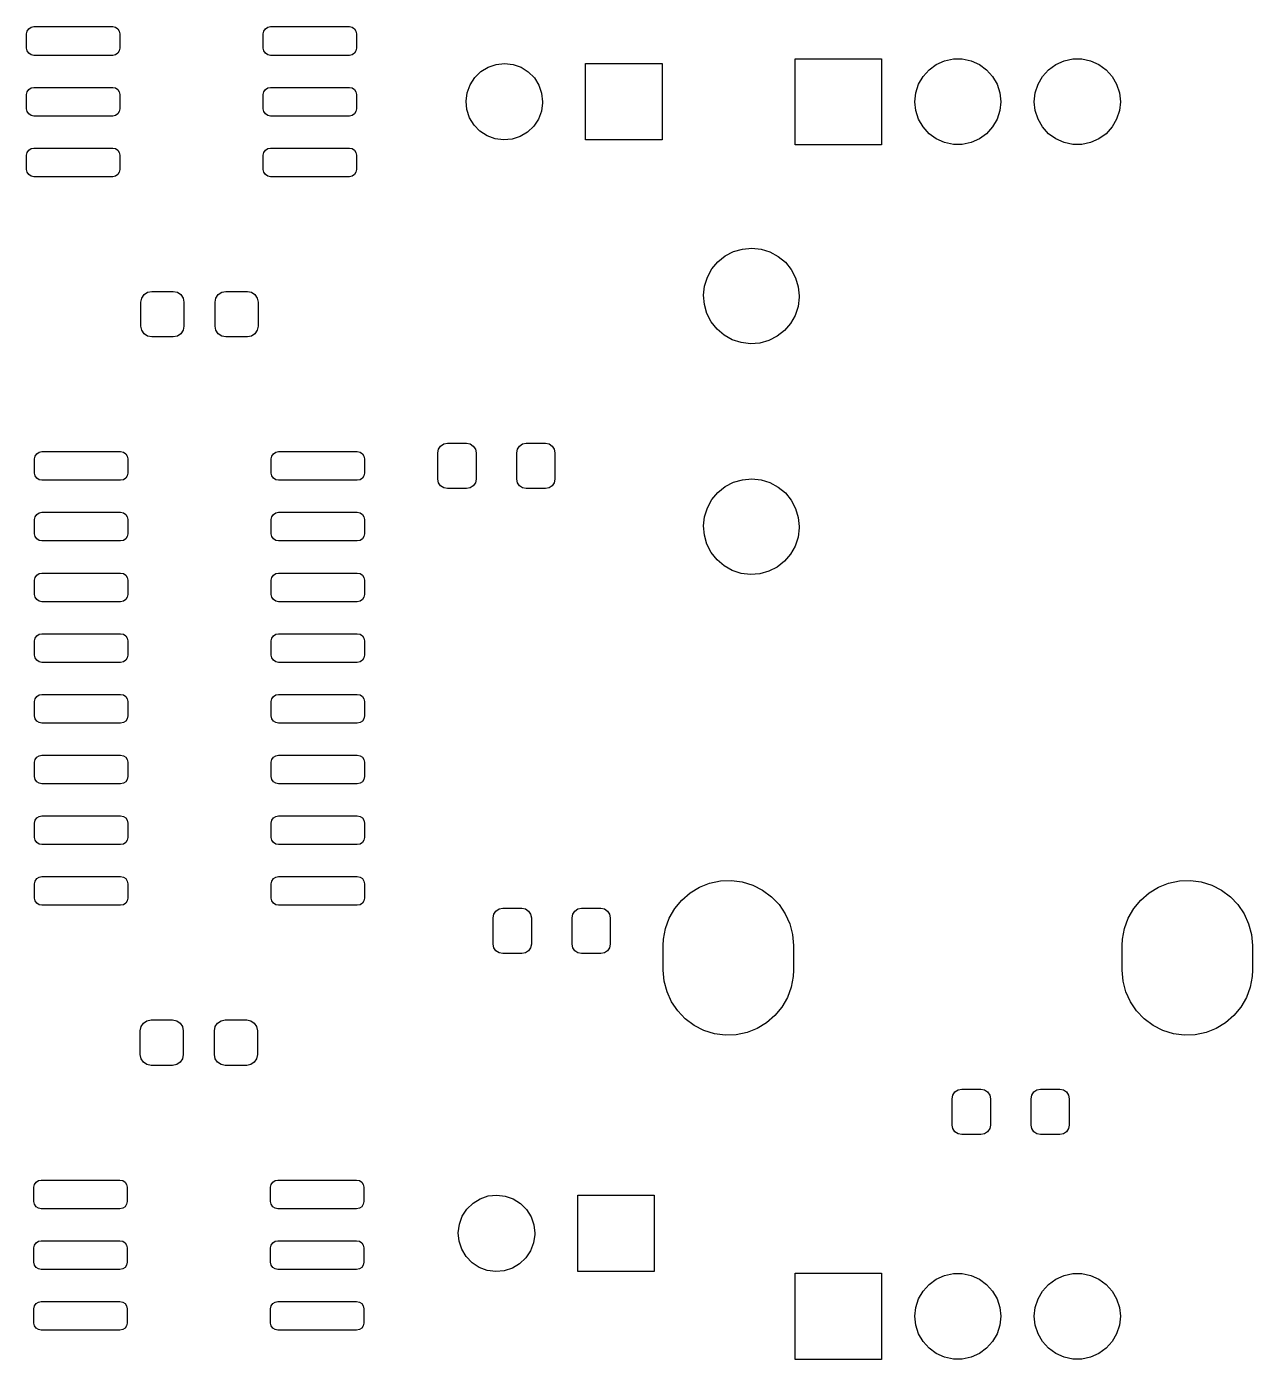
# Model space of a CAD drawing. Extents: x 74 to 207, y -142 to -34.
# Drawn here: x 178.64 to 204.28, y -115.21 to -87.33 of the extents above; entities that cross this region are included whole.
import ezdxf

# ---------------------------------------------------------------- set-up
doc = ezdxf.new("R2010")
doc.units = 0
doc.layers.add('BLACK', color=7, linetype='CONTINUOUS')

msp = doc.modelspace()

# ---------------------------------------------------------------- linework, layer by layer
at = {"layer": 'BLACK', "linetype": 'CONTINUOUS'}
for p, q in [((178.643, -87.48), (178.654, -87.4226)), ((178.643, -87.78), (178.643, -87.48)), ((178.654, -87.4226), (178.687, -87.3739)), ((178.687, -87.3739), (178.735, -87.3414)), ((178.735, -87.3414), (178.793, -87.33)), ((178.793, -87.33), (180.443, -87.33)), ((180.443, -87.33), (180.5, -87.3414)), ((180.5, -87.3414), (180.549, -87.3739)), ((180.549, -87.3739), (180.581, -87.4226)), ((180.581, -87.4226), (180.593, -87.48)), ((180.593, -87.48), (180.593, -87.78)), ((183.593, -87.48), (183.604, -87.4226)), ((183.593, -87.78), (183.593, -87.48)), ((183.604, -87.4226), (183.637, -87.3739)), ((183.637, -87.3739), (183.685, -87.3414)), ((183.685, -87.3414), (183.743, -87.33)), ((183.743, -87.33), (185.393, -87.33)), ((185.393, -87.33), (185.45, -87.3414)), ((185.45, -87.3414), (185.499, -87.3739)), ((185.499, -87.3739), (185.531, -87.4226)), ((185.531, -87.4226), (185.543, -87.48)), ((185.543, -87.48), (185.543, -87.78)), ((178.654, -87.8374), (178.643, -87.78)), ((180.593, -87.78), (180.581, -87.8374)), ((183.604, -87.8374), (183.593, -87.78)), ((185.543, -87.78), (185.531, -87.8374)), ((178.687, -87.8861), (178.654, -87.8374)), ((178.735, -87.9186), (178.687, -87.8861)), ((178.793, -87.93), (178.735, -87.9186)), ((180.443, -87.93), (178.793, -87.93)), ((180.5, -87.9186), (180.443, -87.93)), ((180.549, -87.8861), (180.5, -87.9186)), ((180.581, -87.8374), (180.549, -87.8861)), ((183.637, -87.8861), (183.604, -87.8374)), ((183.685, -87.9186), (183.637, -87.8861)), ((183.743, -87.93), (183.685, -87.9186)), ((185.393, -87.93), (183.743, -87.93)), ((185.45, -87.9186), (185.393, -87.93)), ((185.499, -87.8861), (185.45, -87.9186)), ((185.531, -87.8374), (185.499, -87.8861)), ((188.463, -88.1187), (188.641, -88.1)), ((188.641, -88.1), (188.818, -88.1211)), ((190.335, -89.7), (190.335, -88.1)), ((190.335, -88.1), (191.935, -88.1)), ((191.935, -88.1), (191.935, -89.7)), ((194.72, -89.8), (194.72, -88)), ((194.72, -88), (196.52, -88)), ((196.52, -88), (196.52, -89.8)), ((197.67, -88.1206), (197.842, -88.044)), ((197.842, -88.044), (198.026, -88.0049)), ((198.026, -88.0049), (198.214, -88.0049)), ((198.214, -88.0049), (198.398, -88.044)), ((198.398, -88.044), (198.57, -88.1206)), ((200.17, -88.1206), (200.342, -88.044)), ((200.342, -88.044), (200.526, -88.0049)), ((200.526, -88.0049), (200.714, -88.0049)), ((200.714, -88.0049), (200.898, -88.044)), ((200.898, -88.044), (201.07, -88.1206)), ((188.015, -88.3944), (188.142, -88.2696)), ((188.142, -88.2696), (188.294, -88.1761)), ((188.294, -88.1761), (188.463, -88.1187)), ((188.818, -88.1211), (188.986, -88.181)), ((188.986, -88.181), (189.136, -88.2765)), ((189.136, -88.2765), (189.262, -88.4031)), ((197.298, -88.5339), (197.392, -88.371)), ((197.392, -88.371), (197.518, -88.2312)), ((197.518, -88.2312), (197.67, -88.1206)), ((198.57, -88.1206), (198.722, -88.2312)), ((198.722, -88.2312), (198.848, -88.371)), ((198.848, -88.371), (198.942, -88.5339)), ((199.798, -88.5339), (199.892, -88.371)), ((199.892, -88.371), (200.018, -88.2312)), ((200.018, -88.2312), (200.17, -88.1206)), ((201.07, -88.1206), (201.222, -88.2312)), ((201.222, -88.2312), (201.348, -88.371)), ((201.348, -88.371), (201.442, -88.5339)), ((178.654, -88.6926), (178.687, -88.6439)), ((178.687, -88.6439), (178.735, -88.6114)), ((178.735, -88.6114), (178.793, -88.6)), ((178.793, -88.6), (180.443, -88.6)), ((180.443, -88.6), (180.5, -88.6114)), ((180.5, -88.6114), (180.549, -88.6439)), ((180.549, -88.6439), (180.581, -88.6926)), ((183.604, -88.6926), (183.637, -88.6439)), ((183.637, -88.6439), (183.685, -88.6114)), ((183.685, -88.6114), (183.743, -88.6)), ((183.743, -88.6), (185.393, -88.6)), ((185.393, -88.6), (185.45, -88.6114)), ((185.45, -88.6114), (185.499, -88.6439)), ((185.499, -88.6439), (185.531, -88.6926)), ((187.857, -88.7119), (187.918, -88.5443)), ((187.918, -88.5443), (188.015, -88.3944)), ((189.262, -88.4031), (189.356, -88.5543)), ((189.356, -88.5543), (189.415, -88.7228)), ((197.24, -88.7129), (197.298, -88.5339)), ((198.942, -88.5339), (199, -88.7129)), ((199.74, -88.7129), (199.798, -88.5339)), ((201.442, -88.5339), (201.5, -88.7129)), ((178.643, -88.75), (178.654, -88.6926)), ((178.643, -89.05), (178.643, -88.75)), ((180.581, -88.6926), (180.593, -88.75)), ((180.593, -88.75), (180.593, -89.05)), ((183.593, -88.75), (183.604, -88.6926)), ((183.593, -89.05), (183.593, -88.75)), ((185.531, -88.6926), (185.543, -88.75)), ((185.543, -88.75), (185.543, -89.05)), ((187.835, -88.8888), (187.857, -88.7119)), ((187.852, -89.0663), (187.835, -88.8888)), ((189.435, -88.9223), (189.41, -89.099)), ((189.415, -88.7228), (189.435, -88.9)), ((189.435, -88.9), (189.435, -88.9223)), ((197.22, -88.9), (197.24, -88.7129)), ((197.24, -89.0871), (197.22, -88.9)), ((199, -88.7129), (199.02, -88.9)), ((199.02, -88.9), (199, -89.0871)), ((199.72, -88.9), (199.74, -88.7129)), ((199.74, -89.0871), (199.72, -88.9)), ((201.5, -88.7129), (201.52, -88.9)), ((201.52, -88.9), (201.5, -89.0871)), ((178.654, -89.1074), (178.643, -89.05)), ((178.687, -89.1561), (178.654, -89.1074)), ((178.735, -89.1886), (178.687, -89.1561)), ((178.793, -89.2), (178.735, -89.1886)), ((180.443, -89.2), (178.793, -89.2)), ((180.5, -89.1886), (180.443, -89.2)), ((180.549, -89.1561), (180.5, -89.1886)), ((180.581, -89.1074), (180.549, -89.1561)), ((180.593, -89.05), (180.581, -89.1074)), ((183.604, -89.1074), (183.593, -89.05)), ((183.637, -89.1561), (183.604, -89.1074)), ((183.685, -89.1886), (183.637, -89.1561)), ((183.743, -89.2), (183.685, -89.1886)), ((185.393, -89.2), (183.743, -89.2)), ((185.45, -89.1886), (185.393, -89.2)), ((185.499, -89.1561), (185.45, -89.1886)), ((185.531, -89.1074), (185.499, -89.1561)), ((185.543, -89.05), (185.531, -89.1074)), ((187.909, -89.2356), (187.852, -89.0663)), ((189.41, -89.099), (189.347, -89.2657)), ((197.298, -89.2661), (197.24, -89.0871)), ((199, -89.0871), (198.942, -89.2661)), ((199.798, -89.2661), (199.74, -89.0871)), ((201.5, -89.0871), (201.442, -89.2661)), ((188.001, -89.3881), (187.909, -89.2356)), ((188.125, -89.5164), (188.001, -89.3881)), ((189.248, -89.4142), (189.119, -89.5372)), ((189.347, -89.2657), (189.248, -89.4142)), ((197.392, -89.429), (197.298, -89.2661)), ((197.518, -89.5688), (197.392, -89.429)), ((198.848, -89.429), (198.722, -89.5688)), ((198.942, -89.2661), (198.848, -89.429)), ((199.892, -89.429), (199.798, -89.2661)), ((200.018, -89.5688), (199.892, -89.429)), ((201.348, -89.429), (201.222, -89.5688)), ((201.442, -89.2661), (201.348, -89.429)), ((188.274, -89.6141), (188.125, -89.5164)), ((188.441, -89.6762), (188.274, -89.6141)), ((188.618, -89.6998), (188.441, -89.6762)), ((188.796, -89.6837), (188.618, -89.6998)), ((188.965, -89.6285), (188.796, -89.6837)), ((189.119, -89.5372), (188.965, -89.6285)), ((191.935, -89.7), (190.335, -89.7)), ((197.67, -89.6794), (197.518, -89.5688)), ((197.842, -89.756), (197.67, -89.6794)), ((198.026, -89.7951), (197.842, -89.756)), ((198.398, -89.756), (198.214, -89.7951)), ((198.57, -89.6794), (198.398, -89.756)), ((198.722, -89.5688), (198.57, -89.6794)), ((200.17, -89.6794), (200.018, -89.5688)), ((200.342, -89.756), (200.17, -89.6794)), ((200.526, -89.7951), (200.342, -89.756)), ((200.898, -89.756), (200.714, -89.7951)), ((201.07, -89.6794), (200.898, -89.756)), ((201.222, -89.5688), (201.07, -89.6794)), ((178.643, -90.02), (178.654, -89.9626)), ((178.643, -90.32), (178.643, -90.02)), ((178.654, -89.9626), (178.687, -89.9139)), ((178.687, -89.9139), (178.735, -89.8814)), ((178.735, -89.8814), (178.793, -89.87)), ((178.793, -89.87), (180.443, -89.87)), ((180.443, -89.87), (180.5, -89.8814)), ((180.5, -89.8814), (180.549, -89.9139)), ((180.549, -89.9139), (180.581, -89.9626)), ((180.581, -89.9626), (180.593, -90.02)), ((180.593, -90.02), (180.593, -90.32)), ((183.593, -90.02), (183.604, -89.9626)), ((183.593, -90.32), (183.593, -90.02)), ((183.604, -89.9626), (183.637, -89.9139)), ((183.637, -89.9139), (183.685, -89.8814)), ((183.685, -89.8814), (183.743, -89.87)), ((183.743, -89.87), (185.393, -89.87)), ((185.393, -89.87), (185.45, -89.8814)), ((185.45, -89.8814), (185.499, -89.9139)), ((185.499, -89.9139), (185.531, -89.9626)), ((185.531, -89.9626), (185.543, -90.02)), ((185.543, -90.02), (185.543, -90.32)), ((196.52, -89.8), (194.72, -89.8)), ((198.214, -89.7951), (198.026, -89.7951)), ((200.714, -89.7951), (200.526, -89.7951)), ((178.654, -90.3774), (178.643, -90.32)), ((180.593, -90.32), (180.581, -90.3774)), ((183.604, -90.3774), (183.593, -90.32)), ((185.543, -90.32), (185.531, -90.3774)), ((178.687, -90.4261), (178.654, -90.3774)), ((178.735, -90.4586), (178.687, -90.4261)), ((178.793, -90.47), (178.735, -90.4586)), ((180.443, -90.47), (178.793, -90.47)), ((180.5, -90.4586), (180.443, -90.47)), ((180.549, -90.4261), (180.5, -90.4586)), ((180.581, -90.3774), (180.549, -90.4261)), ((183.637, -90.4261), (183.604, -90.3774)), ((183.685, -90.4586), (183.637, -90.4261)), ((183.743, -90.47), (183.685, -90.4586)), ((185.393, -90.47), (183.743, -90.47)), ((185.45, -90.4586), (185.393, -90.47)), ((185.499, -90.4261), (185.45, -90.4586)), ((185.531, -90.3774), (185.499, -90.4261)), ((193.427, -92.0368), (193.615, -91.9817)), ((193.615, -91.9817), (193.809, -91.964)), ((193.809, -91.964), (194.003, -91.9844)), ((194.003, -91.9844), (194.19, -92.0421)), ((192.977, -92.399), (193.102, -92.2495)), ((193.102, -92.2495), (193.254, -92.1272)), ((193.254, -92.1272), (193.427, -92.0368)), ((194.19, -92.0421), (194.361, -92.135)), ((194.361, -92.135), (194.512, -92.2594)), ((194.512, -92.2594), (194.635, -92.4106)), ((192.883, -92.5701), (192.977, -92.399)), ((194.635, -92.4106), (194.727, -92.5829)), ((192.802, -92.95), (192.824, -92.7561)), ((192.824, -92.7561), (192.883, -92.5701)), ((194.727, -92.5829), (194.783, -92.7698)), ((194.783, -92.7698), (194.802, -92.964)), ((181.034, -93.095), (181.051, -93.0089)), ((181.034, -93.595), (181.034, -93.095)), ((181.051, -93.0089), (181.1, -92.9359)), ((181.1, -92.9359), (181.173, -92.8871)), ((181.173, -92.8871), (181.259, -92.87)), ((181.259, -92.87), (181.709, -92.87)), ((181.709, -92.87), (181.795, -92.8871)), ((181.795, -92.8871), (181.868, -92.9359)), ((181.868, -92.9359), (181.917, -93.0089)), ((181.917, -93.0089), (181.934, -93.095)), ((181.934, -93.095), (181.934, -93.595)), ((182.584, -93.095), (182.601, -93.0089)), ((182.584, -93.595), (182.584, -93.095)), ((182.601, -93.0089), (182.65, -92.9359)), ((182.65, -92.9359), (182.723, -92.8871)), ((182.723, -92.8871), (182.809, -92.87)), ((182.809, -92.87), (183.259, -92.87)), ((183.259, -92.87), (183.345, -92.8871)), ((183.345, -92.8871), (183.418, -92.9359)), ((183.418, -92.9359), (183.467, -93.0089)), ((183.467, -93.0089), (183.484, -93.095)), ((183.484, -93.095), (183.484, -93.595)), ((192.818, -93.1445), (192.802, -92.95)), ((194.802, -92.9919), (194.777, -93.1855)), ((194.802, -92.964), (194.802, -92.9919)), ((192.872, -93.3321), (192.818, -93.1445)), ((192.961, -93.5057), (192.872, -93.3321)), ((194.716, -93.3707), (194.619, -93.5404)), ((194.777, -93.1855), (194.716, -93.3707)), ((181.051, -93.6811), (181.034, -93.595)), ((181.934, -93.595), (181.917, -93.6811)), ((182.601, -93.6811), (182.584, -93.595)), ((183.484, -93.595), (183.467, -93.6811)), ((193.083, -93.6587), (192.961, -93.5057)), ((193.231, -93.7851), (193.083, -93.6587)), ((194.619, -93.5404), (194.492, -93.6882)), ((181.1, -93.7541), (181.051, -93.6811)), ((181.173, -93.8029), (181.1, -93.7541)), ((181.259, -93.82), (181.173, -93.8029)), ((181.709, -93.82), (181.259, -93.82)), ((181.795, -93.8029), (181.709, -93.82)), ((181.868, -93.7541), (181.795, -93.8029)), ((181.917, -93.6811), (181.868, -93.7541)), ((182.65, -93.7541), (182.601, -93.6811)), ((182.723, -93.8029), (182.65, -93.7541)), ((182.809, -93.82), (182.723, -93.8029)), ((183.259, -93.82), (182.809, -93.82)), ((183.345, -93.8029), (183.259, -93.82)), ((183.418, -93.7541), (183.345, -93.8029)), ((183.467, -93.6811), (183.418, -93.7541)), ((193.402, -93.8804), (193.231, -93.7851)), ((193.587, -93.9407), (193.402, -93.8804)), ((193.781, -93.9638), (193.587, -93.9407)), ((193.976, -93.9488), (193.781, -93.9638)), ((194.164, -93.8963), (193.976, -93.9488)), ((194.338, -93.8083), (194.164, -93.8963)), ((194.492, -93.6882), (194.338, -93.8083)), ((187.243, -96.245), (187.258, -96.1685)), ((187.258, -96.1685), (187.302, -96.1036)), ((187.302, -96.1036), (187.366, -96.0602)), ((187.366, -96.0602), (187.443, -96.045)), ((187.443, -96.045), (187.843, -96.045)), ((187.843, -96.045), (187.92, -96.0602)), ((187.92, -96.0602), (187.984, -96.1036)), ((187.984, -96.1036), (188.028, -96.1685)), ((188.028, -96.1685), (188.043, -96.245)), ((188.893, -96.245), (188.908, -96.1685)), ((188.908, -96.1685), (188.952, -96.1036)), ((188.952, -96.1036), (189.016, -96.0602)), ((189.016, -96.0602), (189.093, -96.045)), ((189.093, -96.045), (189.493, -96.045)), ((189.493, -96.045), (189.57, -96.0602)), ((189.57, -96.0602), (189.634, -96.1036)), ((189.634, -96.1036), (189.678, -96.1685)), ((189.678, -96.1685), (189.693, -96.245)), ((178.809, -96.37), (178.82, -96.3126)), ((178.809, -96.67), (178.809, -96.37)), ((178.82, -96.3126), (178.853, -96.2639)), ((178.853, -96.2639), (178.902, -96.2314)), ((178.902, -96.2314), (178.959, -96.22)), ((178.959, -96.22), (180.609, -96.22)), ((180.609, -96.22), (180.666, -96.2314)), ((180.666, -96.2314), (180.715, -96.2639)), ((180.715, -96.2639), (180.748, -96.3126)), ((180.748, -96.3126), (180.759, -96.37)), ((180.759, -96.37), (180.759, -96.67)), ((183.759, -96.37), (183.77, -96.3126)), ((183.759, -96.67), (183.759, -96.37)), ((183.77, -96.3126), (183.803, -96.2639)), ((183.803, -96.2639), (183.852, -96.2314)), ((183.852, -96.2314), (183.909, -96.22)), ((183.909, -96.22), (185.559, -96.22)), ((185.559, -96.22), (185.616, -96.2314)), ((185.616, -96.2314), (185.665, -96.2639)), ((185.665, -96.2639), (185.698, -96.3126)), ((185.698, -96.3126), (185.709, -96.37)), ((185.709, -96.37), (185.709, -96.67)), ((187.243, -96.795), (187.243, -96.245)), ((188.043, -96.245), (188.043, -96.795)), ((188.893, -96.795), (188.893, -96.245)), ((189.693, -96.245), (189.693, -96.795)), ((178.82, -96.7274), (178.809, -96.67)), ((178.853, -96.7761), (178.82, -96.7274)), ((180.748, -96.7274), (180.715, -96.7761)), ((180.759, -96.67), (180.748, -96.7274)), ((183.77, -96.7274), (183.759, -96.67)), ((183.803, -96.7761), (183.77, -96.7274)), ((185.698, -96.7274), (185.665, -96.7761)), ((185.709, -96.67), (185.698, -96.7274)), ((178.902, -96.8086), (178.853, -96.7761)), ((178.959, -96.82), (178.902, -96.8086)), ((180.609, -96.82), (178.959, -96.82)), ((180.666, -96.8086), (180.609, -96.82)), ((180.715, -96.7761), (180.666, -96.8086)), ((183.852, -96.8086), (183.803, -96.7761)), ((183.909, -96.82), (183.852, -96.8086)), ((185.559, -96.82), (183.909, -96.82)), ((185.616, -96.8086), (185.559, -96.82)), ((185.665, -96.7761), (185.616, -96.8086)), ((187.258, -96.8715), (187.243, -96.795)), ((187.302, -96.9364), (187.258, -96.8715)), ((187.366, -96.9798), (187.302, -96.9364)), ((187.443, -96.995), (187.366, -96.9798)), ((187.843, -96.995), (187.443, -96.995)), ((187.92, -96.9798), (187.843, -96.995)), ((187.984, -96.9364), (187.92, -96.9798)), ((188.028, -96.8715), (187.984, -96.9364)), ((188.043, -96.795), (188.028, -96.8715)), ((188.908, -96.8715), (188.893, -96.795)), ((188.952, -96.9364), (188.908, -96.8715)), ((189.016, -96.9798), (188.952, -96.9364)), ((189.093, -96.995), (189.016, -96.9798)), ((189.493, -96.995), (189.093, -96.995)), ((189.57, -96.9798), (189.493, -96.995)), ((189.634, -96.9364), (189.57, -96.9798)), ((189.678, -96.8715), (189.634, -96.9364)), ((189.693, -96.795), (189.678, -96.8715)), ((193.102, -97.0755), (193.254, -96.9532)), ((193.254, -96.9532), (193.427, -96.8628)), ((193.427, -96.8628), (193.615, -96.8077)), ((193.615, -96.8077), (193.809, -96.79)), ((193.809, -96.79), (194.003, -96.8104)), ((194.003, -96.8104), (194.19, -96.8681)), ((194.19, -96.8681), (194.361, -96.961)), ((194.361, -96.961), (194.512, -97.0854)), ((192.883, -97.3961), (192.977, -97.225)), ((192.977, -97.225), (193.102, -97.0755)), ((194.512, -97.0854), (194.635, -97.2366)), ((194.635, -97.2366), (194.727, -97.4089)), ((178.82, -97.5826), (178.853, -97.5339)), ((178.853, -97.5339), (178.902, -97.5014)), ((178.902, -97.5014), (178.959, -97.49)), ((178.959, -97.49), (180.609, -97.49)), ((180.609, -97.49), (180.666, -97.5014)), ((180.666, -97.5014), (180.715, -97.5339)), ((180.715, -97.5339), (180.748, -97.5826)), ((183.77, -97.5826), (183.803, -97.5339)), ((183.803, -97.5339), (183.852, -97.5014)), ((183.852, -97.5014), (183.909, -97.49)), ((183.909, -97.49), (185.559, -97.49)), ((185.559, -97.49), (185.616, -97.5014)), ((185.616, -97.5014), (185.665, -97.5339)), ((185.665, -97.5339), (185.698, -97.5826)), ((192.824, -97.5821), (192.883, -97.3961)), ((194.727, -97.4089), (194.783, -97.5958)), ((178.809, -97.64), (178.82, -97.5826)), ((178.809, -97.94), (178.809, -97.64)), ((180.748, -97.5826), (180.759, -97.64)), ((180.759, -97.64), (180.759, -97.94)), ((183.759, -97.64), (183.77, -97.5826)), ((183.759, -97.94), (183.759, -97.64)), ((185.698, -97.5826), (185.709, -97.64)), ((185.709, -97.64), (185.709, -97.94)), ((192.802, -97.776), (192.824, -97.5821)), ((192.818, -97.9705), (192.802, -97.776)), ((194.802, -97.8179), (194.777, -98.0115)), ((194.783, -97.5958), (194.802, -97.79)), ((194.802, -97.79), (194.802, -97.8179)), ((178.82, -97.9974), (178.809, -97.94)), ((178.853, -98.0461), (178.82, -97.9974)), ((178.902, -98.0786), (178.853, -98.0461)), ((178.959, -98.09), (178.902, -98.0786)), ((180.609, -98.09), (178.959, -98.09)), ((180.666, -98.0786), (180.609, -98.09)), ((180.715, -98.0461), (180.666, -98.0786)), ((180.748, -97.9974), (180.715, -98.0461)), ((180.759, -97.94), (180.748, -97.9974)), ((183.77, -97.9974), (183.759, -97.94)), ((183.803, -98.0461), (183.77, -97.9974)), ((183.852, -98.0786), (183.803, -98.0461)), ((183.909, -98.09), (183.852, -98.0786)), ((185.559, -98.09), (183.909, -98.09)), ((185.616, -98.0786), (185.559, -98.09)), ((185.665, -98.0461), (185.616, -98.0786)), ((185.698, -97.9974), (185.665, -98.0461)), ((185.709, -97.94), (185.698, -97.9974)), ((192.872, -98.1581), (192.818, -97.9705)), ((194.777, -98.0115), (194.716, -98.1967)), ((192.961, -98.3317), (192.872, -98.1581)), ((193.083, -98.4847), (192.961, -98.3317)), ((194.619, -98.3664), (194.492, -98.5142)), ((194.716, -98.1967), (194.619, -98.3664)), ((193.231, -98.6111), (193.083, -98.4847)), ((193.402, -98.7064), (193.231, -98.6111)), ((194.338, -98.6343), (194.164, -98.7223)), ((194.492, -98.5142), (194.338, -98.6343)), ((178.809, -98.91), (178.82, -98.8526)), ((178.809, -99.21), (178.809, -98.91)), ((178.82, -98.8526), (178.853, -98.8039)), ((178.853, -98.8039), (178.902, -98.7714)), ((178.902, -98.7714), (178.959, -98.76)), ((178.959, -98.76), (180.609, -98.76)), ((180.609, -98.76), (180.666, -98.7714)), ((180.666, -98.7714), (180.715, -98.8039)), ((180.715, -98.8039), (180.748, -98.8526)), ((180.748, -98.8526), (180.759, -98.91)), ((180.759, -98.91), (180.759, -99.21)), ((183.759, -98.91), (183.77, -98.8526)), ((183.759, -99.21), (183.759, -98.91)), ((183.77, -98.8526), (183.803, -98.8039)), ((183.803, -98.8039), (183.852, -98.7714)), ((183.852, -98.7714), (183.909, -98.76)), ((183.909, -98.76), (185.559, -98.76)), ((185.559, -98.76), (185.616, -98.7714)), ((185.616, -98.7714), (185.665, -98.8039)), ((185.665, -98.8039), (185.698, -98.8526)), ((185.698, -98.8526), (185.709, -98.91)), ((185.709, -98.91), (185.709, -99.21)), ((193.587, -98.7667), (193.402, -98.7064)), ((193.781, -98.7898), (193.587, -98.7667)), ((193.976, -98.7748), (193.781, -98.7898)), ((194.164, -98.7223), (193.976, -98.7748)), ((178.82, -99.2674), (178.809, -99.21)), ((180.759, -99.21), (180.748, -99.2674)), ((183.77, -99.2674), (183.759, -99.21)), ((185.709, -99.21), (185.698, -99.2674)), ((178.853, -99.3161), (178.82, -99.2674)), ((178.902, -99.3486), (178.853, -99.3161)), ((178.959, -99.36), (178.902, -99.3486)), ((180.609, -99.36), (178.959, -99.36)), ((180.666, -99.3486), (180.609, -99.36)), ((180.715, -99.3161), (180.666, -99.3486)), ((180.748, -99.2674), (180.715, -99.3161)), ((183.803, -99.3161), (183.77, -99.2674)), ((183.852, -99.3486), (183.803, -99.3161)), ((183.909, -99.36), (183.852, -99.3486)), ((185.559, -99.36), (183.909, -99.36)), ((185.616, -99.3486), (185.559, -99.36)), ((185.665, -99.3161), (185.616, -99.3486)), ((185.698, -99.2674), (185.665, -99.3161)), ((178.82, -100.123), (178.853, -100.074)), ((178.853, -100.074), (178.902, -100.041)), ((178.902, -100.041), (178.959, -100.03)), ((178.959, -100.03), (180.609, -100.03)), ((180.609, -100.03), (180.666, -100.041)), ((180.666, -100.041), (180.715, -100.074)), ((180.715, -100.074), (180.748, -100.123)), ((183.77, -100.123), (183.803, -100.074)), ((183.803, -100.074), (183.852, -100.041)), ((183.852, -100.041), (183.909, -100.03)), ((183.909, -100.03), (185.559, -100.03)), ((185.559, -100.03), (185.616, -100.041)), ((185.616, -100.041), (185.665, -100.074)), ((185.665, -100.074), (185.698, -100.123)), ((178.809, -100.18), (178.82, -100.123)), ((178.809, -100.48), (178.809, -100.18)), ((180.748, -100.123), (180.759, -100.18)), ((180.759, -100.18), (180.759, -100.48)), ((183.759, -100.18), (183.77, -100.123)), ((183.759, -100.48), (183.759, -100.18)), ((185.698, -100.123), (185.709, -100.18)), ((185.709, -100.18), (185.709, -100.48)), ((178.82, -100.537), (178.809, -100.48)), ((178.853, -100.586), (178.82, -100.537)), ((178.902, -100.619), (178.853, -100.586)), ((178.959, -100.63), (178.902, -100.619)), ((180.609, -100.63), (178.959, -100.63)), ((180.666, -100.619), (180.609, -100.63)), ((180.715, -100.586), (180.666, -100.619)), ((180.748, -100.537), (180.715, -100.586)), ((180.759, -100.48), (180.748, -100.537)), ((183.77, -100.537), (183.759, -100.48)), ((183.803, -100.586), (183.77, -100.537)), ((183.852, -100.619), (183.803, -100.586)), ((183.909, -100.63), (183.852, -100.619)), ((185.559, -100.63), (183.909, -100.63)), ((185.616, -100.619), (185.559, -100.63)), ((185.665, -100.586), (185.616, -100.619)), ((185.698, -100.537), (185.665, -100.586)), ((185.709, -100.48), (185.698, -100.537)), ((178.809, -101.45), (178.82, -101.393)), ((178.809, -101.75), (178.809, -101.45)), ((178.82, -101.393), (178.853, -101.344)), ((178.853, -101.344), (178.902, -101.311)), ((178.902, -101.311), (178.959, -101.3)), ((178.959, -101.3), (180.609, -101.3)), ((180.609, -101.3), (180.666, -101.311)), ((180.666, -101.311), (180.715, -101.344)), ((180.715, -101.344), (180.748, -101.393)), ((180.748, -101.393), (180.759, -101.45)), ((180.759, -101.45), (180.759, -101.75)), ((183.759, -101.45), (183.77, -101.393)), ((183.759, -101.75), (183.759, -101.45)), ((183.77, -101.393), (183.803, -101.344)), ((183.803, -101.344), (183.852, -101.311)), ((183.852, -101.311), (183.909, -101.3)), ((183.909, -101.3), (185.559, -101.3)), ((185.559, -101.3), (185.616, -101.311)), ((185.616, -101.311), (185.665, -101.344)), ((185.665, -101.344), (185.698, -101.393)), ((185.698, -101.393), (185.709, -101.45)), ((185.709, -101.45), (185.709, -101.75)), ((178.82, -101.807), (178.809, -101.75)), ((180.759, -101.75), (180.748, -101.807)), ((183.77, -101.807), (183.759, -101.75)), ((185.709, -101.75), (185.698, -101.807)), ((178.853, -101.856), (178.82, -101.807)), ((178.902, -101.889), (178.853, -101.856)), ((178.959, -101.9), (178.902, -101.889)), ((180.609, -101.9), (178.959, -101.9)), ((180.666, -101.889), (180.609, -101.9)), ((180.715, -101.856), (180.666, -101.889)), ((180.748, -101.807), (180.715, -101.856)), ((183.803, -101.856), (183.77, -101.807)), ((183.852, -101.889), (183.803, -101.856)), ((183.909, -101.9), (183.852, -101.889)), ((185.559, -101.9), (183.909, -101.9)), ((185.616, -101.889), (185.559, -101.9)), ((185.665, -101.856), (185.616, -101.889)), ((185.698, -101.807), (185.665, -101.856)), ((178.853, -102.614), (178.902, -102.581)), ((178.902, -102.581), (178.959, -102.57)), ((178.959, -102.57), (180.609, -102.57)), ((180.609, -102.57), (180.666, -102.581)), ((180.666, -102.581), (180.715, -102.614)), ((183.803, -102.614), (183.852, -102.581)), ((183.852, -102.581), (183.909, -102.57)), ((183.909, -102.57), (185.559, -102.57)), ((185.559, -102.57), (185.616, -102.581)), ((185.616, -102.581), (185.665, -102.614)), ((178.809, -102.72), (178.82, -102.663)), ((178.809, -103.02), (178.809, -102.72)), ((178.82, -102.663), (178.853, -102.614)), ((180.715, -102.614), (180.748, -102.663)), ((180.748, -102.663), (180.759, -102.72)), ((180.759, -102.72), (180.759, -103.02)), ((183.759, -102.72), (183.77, -102.663)), ((183.759, -103.02), (183.759, -102.72)), ((183.77, -102.663), (183.803, -102.614)), ((185.665, -102.614), (185.698, -102.663)), ((185.698, -102.663), (185.709, -102.72)), ((185.709, -102.72), (185.709, -103.02)), ((178.82, -103.077), (178.809, -103.02)), ((178.853, -103.126), (178.82, -103.077)), ((178.902, -103.159), (178.853, -103.126)), ((180.715, -103.126), (180.666, -103.159)), ((180.748, -103.077), (180.715, -103.126)), ((180.759, -103.02), (180.748, -103.077)), ((183.77, -103.077), (183.759, -103.02)), ((183.803, -103.126), (183.77, -103.077)), ((183.852, -103.159), (183.803, -103.126)), ((185.665, -103.126), (185.616, -103.159)), ((185.698, -103.077), (185.665, -103.126)), ((185.709, -103.02), (185.698, -103.077)), ((178.959, -103.17), (178.902, -103.159)), ((180.609, -103.17), (178.959, -103.17)), ((180.666, -103.159), (180.609, -103.17)), ((183.909, -103.17), (183.852, -103.159)), ((185.559, -103.17), (183.909, -103.17)), ((185.616, -103.159), (185.559, -103.17)), ((178.809, -103.99), (178.82, -103.933)), ((178.809, -104.29), (178.809, -103.99)), ((178.82, -103.933), (178.853, -103.884)), ((178.853, -103.884), (178.902, -103.851)), ((178.902, -103.851), (178.959, -103.84)), ((178.959, -103.84), (180.609, -103.84)), ((180.609, -103.84), (180.666, -103.851)), ((180.666, -103.851), (180.715, -103.884)), ((180.715, -103.884), (180.748, -103.933)), ((180.748, -103.933), (180.759, -103.99)), ((180.759, -103.99), (180.759, -104.29)), ((183.759, -103.99), (183.77, -103.933)), ((183.759, -104.29), (183.759, -103.99)), ((183.77, -103.933), (183.803, -103.884)), ((183.803, -103.884), (183.852, -103.851)), ((183.852, -103.851), (183.909, -103.84)), ((183.909, -103.84), (185.559, -103.84)), ((185.559, -103.84), (185.616, -103.851)), ((185.616, -103.851), (185.665, -103.884)), ((185.665, -103.884), (185.698, -103.933)), ((185.698, -103.933), (185.709, -103.99)), ((185.709, -103.99), (185.709, -104.29)), ((178.82, -104.347), (178.809, -104.29)), ((178.853, -104.396), (178.82, -104.347)), ((178.902, -104.429), (178.853, -104.396)), ((178.959, -104.44), (178.902, -104.429)), ((180.609, -104.44), (178.959, -104.44)), ((180.666, -104.429), (180.609, -104.44)), ((180.715, -104.396), (180.666, -104.429)), ((180.748, -104.347), (180.715, -104.396)), ((180.759, -104.29), (180.748, -104.347)), ((183.77, -104.347), (183.759, -104.29)), ((183.803, -104.396), (183.77, -104.347)), ((183.852, -104.429), (183.803, -104.396)), ((183.909, -104.44), (183.852, -104.429)), ((185.559, -104.44), (183.909, -104.44)), ((185.616, -104.429), (185.559, -104.44)), ((185.665, -104.396), (185.616, -104.429)), ((185.698, -104.347), (185.665, -104.396)), ((185.709, -104.29), (185.698, -104.347)), ((178.809, -105.26), (178.82, -105.203)), ((178.809, -105.56), (178.809, -105.26)), ((178.82, -105.203), (178.853, -105.154)), ((178.853, -105.154), (178.902, -105.121)), ((178.902, -105.121), (178.959, -105.11)), ((178.959, -105.11), (180.609, -105.11)), ((180.609, -105.11), (180.666, -105.121)), ((180.666, -105.121), (180.715, -105.154)), ((180.715, -105.154), (180.748, -105.203)), ((180.748, -105.203), (180.759, -105.26)), ((180.759, -105.26), (180.759, -105.56)), ((183.759, -105.26), (183.77, -105.203)), ((183.759, -105.56), (183.759, -105.26)), ((183.77, -105.203), (183.803, -105.154)), ((183.803, -105.154), (183.852, -105.121)), ((183.852, -105.121), (183.909, -105.11)), ((183.909, -105.11), (185.559, -105.11)), ((185.559, -105.11), (185.616, -105.121)), ((185.616, -105.121), (185.665, -105.154)), ((185.665, -105.154), (185.698, -105.203)), ((185.698, -105.203), (185.709, -105.26)), ((185.709, -105.26), (185.709, -105.56)), ((192.519, -105.451), (192.715, -105.332)), ((192.715, -105.332), (192.929, -105.247)), ((192.929, -105.247), (193.154, -105.2)), ((193.154, -105.2), (193.384, -105.192)), ((193.384, -105.192), (193.612, -105.222)), ((193.612, -105.222), (193.832, -105.29)), ((193.832, -105.29), (194.037, -105.394)), ((202.119, -105.451), (202.315, -105.332)), ((202.315, -105.332), (202.529, -105.247)), ((202.529, -105.247), (202.754, -105.2)), ((202.754, -105.2), (202.984, -105.192)), ((202.984, -105.192), (203.212, -105.222)), ((203.212, -105.222), (203.432, -105.29)), ((203.432, -105.29), (203.637, -105.394)), ((178.82, -105.617), (178.809, -105.56)), ((178.853, -105.666), (178.82, -105.617)), ((180.748, -105.617), (180.715, -105.666)), ((180.759, -105.56), (180.748, -105.617)), ((183.77, -105.617), (183.759, -105.56)), ((183.803, -105.666), (183.77, -105.617)), ((185.698, -105.617), (185.665, -105.666)), ((185.709, -105.56), (185.698, -105.617)), ((192.199, -105.78), (192.345, -105.602)), ((192.345, -105.602), (192.519, -105.451)), ((194.037, -105.394), (194.221, -105.531)), ((194.221, -105.531), (194.38, -105.698)), ((201.799, -105.78), (201.945, -105.602)), ((201.945, -105.602), (202.119, -105.451)), ((203.637, -105.394), (203.821, -105.531)), ((203.821, -105.531), (203.98, -105.698)), ((178.902, -105.699), (178.853, -105.666)), ((178.959, -105.71), (178.902, -105.699)), ((180.609, -105.71), (178.959, -105.71)), ((180.666, -105.699), (180.609, -105.71)), ((180.715, -105.666), (180.666, -105.699)), ((183.852, -105.699), (183.803, -105.666)), ((183.909, -105.71), (183.852, -105.699)), ((185.559, -105.71), (183.909, -105.71)), ((185.616, -105.699), (185.559, -105.71)), ((185.665, -105.666), (185.616, -105.699)), ((188.4, -105.973), (188.415, -105.897)), ((188.415, -105.897), (188.459, -105.832)), ((188.459, -105.832), (188.523, -105.788)), ((188.523, -105.788), (188.6, -105.773)), ((188.6, -105.773), (189, -105.773)), ((189, -105.773), (189.077, -105.788)), ((189.077, -105.788), (189.141, -105.832)), ((189.141, -105.832), (189.185, -105.897)), ((189.185, -105.897), (189.2, -105.973)), ((190.05, -105.973), (190.065, -105.897)), ((190.065, -105.897), (190.109, -105.832)), ((190.109, -105.832), (190.173, -105.788)), ((190.173, -105.788), (190.25, -105.773)), ((190.25, -105.773), (190.65, -105.773)), ((190.65, -105.773), (190.727, -105.788)), ((190.727, -105.788), (190.791, -105.832)), ((190.791, -105.832), (190.835, -105.897)), ((190.835, -105.897), (190.85, -105.973)), ((192.085, -105.98), (192.199, -105.78)), ((194.38, -105.698), (194.508, -105.889)), ((194.508, -105.889), (194.603, -106.098)), ((201.685, -105.98), (201.799, -105.78)), ((203.98, -105.698), (204.108, -105.889)), ((204.108, -105.889), (204.203, -106.098)), ((188.4, -106.523), (188.4, -105.973)), ((189.2, -105.973), (189.2, -106.523)), ((190.05, -106.523), (190.05, -105.973)), ((190.85, -105.973), (190.85, -106.523)), ((191.966, -106.422), (192.007, -106.196)), ((192.007, -106.196), (192.085, -105.98)), ((194.603, -106.098), (194.661, -106.321)), ((201.566, -106.422), (201.607, -106.196)), ((201.607, -106.196), (201.685, -105.98)), ((204.203, -106.098), (204.261, -106.321)), ((191.96, -106.55), (191.966, -106.422)), ((194.661, -106.321), (194.68, -106.55)), ((201.56, -106.55), (201.566, -106.422)), ((204.261, -106.321), (204.28, -106.55)), ((188.415, -106.6), (188.4, -106.523)), ((188.459, -106.665), (188.415, -106.6)), ((188.523, -106.708), (188.459, -106.665)), ((188.6, -106.723), (188.523, -106.708)), ((189, -106.723), (188.6, -106.723)), ((189.077, -106.708), (189, -106.723)), ((189.141, -106.665), (189.077, -106.708)), ((189.185, -106.6), (189.141, -106.665)), ((189.2, -106.523), (189.185, -106.6)), ((190.065, -106.6), (190.05, -106.523)), ((190.109, -106.665), (190.065, -106.6)), ((190.173, -106.708), (190.109, -106.665)), ((190.25, -106.723), (190.173, -106.708)), ((190.65, -106.723), (190.25, -106.723)), ((190.727, -106.708), (190.65, -106.723)), ((190.791, -106.665), (190.727, -106.708)), ((190.835, -106.6), (190.791, -106.665)), ((190.85, -106.523), (190.835, -106.6)), ((191.96, -107.07), (191.96, -106.55)), ((194.68, -106.55), (194.68, -107.07)), ((201.56, -107.07), (201.56, -106.55)), ((204.28, -106.55), (204.28, -107.07)), ((191.979, -107.299), (191.96, -107.07)), ((192.037, -107.522), (191.979, -107.299)), ((194.674, -107.198), (194.633, -107.424)), ((194.68, -107.07), (194.674, -107.198)), ((201.579, -107.299), (201.56, -107.07)), ((201.637, -107.522), (201.579, -107.299)), ((204.274, -107.198), (204.233, -107.424)), ((204.28, -107.07), (204.274, -107.198)), ((192.132, -107.731), (192.037, -107.522)), ((194.633, -107.424), (194.555, -107.64)), ((201.732, -107.731), (201.637, -107.522)), ((204.233, -107.424), (204.155, -107.64)), ((192.26, -107.922), (192.132, -107.731)), ((194.441, -107.84), (194.295, -108.018)), ((194.555, -107.64), (194.441, -107.84)), ((201.86, -107.922), (201.732, -107.731)), ((204.041, -107.84), (203.895, -108.018)), ((204.155, -107.64), (204.041, -107.84)), ((181.086, -108.176), (181.159, -108.127)), ((181.159, -108.127), (181.245, -108.11)), ((181.245, -108.11), (181.695, -108.11)), ((181.695, -108.11), (181.781, -108.127)), ((181.781, -108.127), (181.854, -108.176)), ((182.636, -108.176), (182.709, -108.127)), ((182.709, -108.127), (182.795, -108.11)), ((182.795, -108.11), (183.245, -108.11)), ((183.245, -108.11), (183.331, -108.127)), ((183.331, -108.127), (183.404, -108.176)), ((192.419, -108.089), (192.26, -107.922)), ((192.603, -108.226), (192.419, -108.089)), ((194.121, -108.169), (193.925, -108.288)), ((194.295, -108.018), (194.121, -108.169)), ((202.019, -108.089), (201.86, -107.922)), ((202.203, -108.226), (202.019, -108.089)), ((203.721, -108.169), (203.525, -108.288)), ((203.895, -108.018), (203.721, -108.169)), ((181.02, -108.335), (181.037, -108.249)), ((181.02, -108.835), (181.02, -108.335)), ((181.037, -108.249), (181.086, -108.176)), ((181.854, -108.176), (181.903, -108.249)), ((181.903, -108.249), (181.92, -108.335)), ((181.92, -108.335), (181.92, -108.835)), ((182.57, -108.335), (182.587, -108.249)), ((182.57, -108.835), (182.57, -108.335)), ((182.587, -108.249), (182.636, -108.176)), ((183.404, -108.176), (183.453, -108.249)), ((183.453, -108.249), (183.47, -108.335)), ((183.47, -108.335), (183.47, -108.835)), ((192.808, -108.33), (192.603, -108.226)), ((193.028, -108.398), (192.808, -108.33)), ((193.256, -108.428), (193.028, -108.398)), ((193.486, -108.42), (193.256, -108.428)), ((193.711, -108.373), (193.486, -108.42)), ((193.925, -108.288), (193.711, -108.373)), ((202.408, -108.33), (202.203, -108.226)), ((202.628, -108.398), (202.408, -108.33)), ((202.856, -108.428), (202.628, -108.398)), ((203.086, -108.42), (202.856, -108.428)), ((203.311, -108.373), (203.086, -108.42)), ((203.525, -108.288), (203.311, -108.373)), ((181.037, -108.921), (181.02, -108.835)), ((181.086, -108.994), (181.037, -108.921)), ((181.159, -109.043), (181.086, -108.994)), ((181.854, -108.994), (181.781, -109.043)), ((181.903, -108.921), (181.854, -108.994)), ((181.92, -108.835), (181.903, -108.921)), ((182.587, -108.921), (182.57, -108.835)), ((182.636, -108.994), (182.587, -108.921)), ((182.709, -109.043), (182.636, -108.994)), ((183.404, -108.994), (183.331, -109.043)), ((183.453, -108.921), (183.404, -108.994)), ((183.47, -108.835), (183.453, -108.921)), ((181.245, -109.06), (181.159, -109.043)), ((181.695, -109.06), (181.245, -109.06)), ((181.781, -109.043), (181.695, -109.06)), ((182.795, -109.06), (182.709, -109.043)), ((183.245, -109.06), (182.795, -109.06)), ((183.331, -109.043), (183.245, -109.06)), ((198.125, -109.573), (198.201, -109.558)), ((198.201, -109.558), (198.601, -109.558)), ((198.601, -109.558), (198.678, -109.573)), ((199.775, -109.573), (199.851, -109.558)), ((199.851, -109.558), (200.251, -109.558)), ((200.251, -109.558), (200.328, -109.573)), ((198.001, -109.758), (198.016, -109.681)), ((198.001, -110.308), (198.001, -109.758)), ((198.016, -109.681), (198.06, -109.616)), ((198.06, -109.616), (198.125, -109.573)), ((198.678, -109.573), (198.743, -109.616)), ((198.743, -109.616), (198.786, -109.681)), ((198.786, -109.681), (198.801, -109.758)), ((198.801, -109.758), (198.801, -110.308)), ((199.651, -109.758), (199.666, -109.681)), ((199.651, -110.308), (199.651, -109.758)), ((199.666, -109.681), (199.71, -109.616)), ((199.71, -109.616), (199.775, -109.573)), ((200.328, -109.573), (200.393, -109.616)), ((200.393, -109.616), (200.436, -109.681)), ((200.436, -109.681), (200.451, -109.758)), ((200.451, -109.758), (200.451, -110.308)), ((198.016, -110.384), (198.001, -110.308)), ((198.06, -110.449), (198.016, -110.384)), ((198.786, -110.384), (198.743, -110.449)), ((198.801, -110.308), (198.786, -110.384)), ((199.666, -110.384), (199.651, -110.308)), ((199.71, -110.449), (199.666, -110.384)), ((200.436, -110.384), (200.393, -110.449)), ((200.451, -110.308), (200.436, -110.384)), ((198.125, -110.493), (198.06, -110.449)), ((198.201, -110.508), (198.125, -110.493)), ((198.601, -110.508), (198.201, -110.508)), ((198.678, -110.493), (198.601, -110.508)), ((198.743, -110.449), (198.678, -110.493)), ((199.775, -110.493), (199.71, -110.449)), ((199.851, -110.508), (199.775, -110.493)), ((200.251, -110.508), (199.851, -110.508)), ((200.328, -110.493), (200.251, -110.508)), ((200.393, -110.449), (200.328, -110.493)), ((178.806, -111.553), (178.839, -111.504)), ((178.839, -111.504), (178.888, -111.471)), ((178.888, -111.471), (178.945, -111.46)), ((178.945, -111.46), (180.595, -111.46)), ((180.595, -111.46), (180.652, -111.471)), ((180.652, -111.471), (180.701, -111.504)), ((180.701, -111.504), (180.734, -111.553)), ((183.756, -111.553), (183.789, -111.504)), ((183.789, -111.504), (183.838, -111.471)), ((183.838, -111.471), (183.895, -111.46)), ((183.895, -111.46), (185.545, -111.46)), ((185.545, -111.46), (185.602, -111.471)), ((185.602, -111.471), (185.651, -111.504)), ((185.651, -111.504), (185.684, -111.553)), ((178.795, -111.61), (178.806, -111.553)), ((178.795, -111.91), (178.795, -111.61)), ((180.734, -111.553), (180.745, -111.61)), ((180.745, -111.61), (180.745, -111.91)), ((183.745, -111.61), (183.756, -111.553)), ((183.745, -111.91), (183.745, -111.61)), ((185.684, -111.553), (185.695, -111.61)), ((185.695, -111.61), (185.695, -111.91)), ((188.131, -111.849), (188.299, -111.791)), ((188.299, -111.791), (188.477, -111.773)), ((188.477, -111.773), (188.654, -111.794)), ((188.654, -111.794), (188.822, -111.854)), ((190.171, -113.373), (190.171, -111.773)), ((190.171, -111.773), (191.771, -111.773)), ((191.771, -111.773), (191.771, -113.373)), ((178.806, -111.967), (178.795, -111.91)), ((178.839, -112.016), (178.806, -111.967)), ((178.888, -112.049), (178.839, -112.016)), ((178.945, -112.06), (178.888, -112.049)), ((180.595, -112.06), (178.945, -112.06)), ((180.652, -112.049), (180.595, -112.06)), ((180.701, -112.016), (180.652, -112.049)), ((180.734, -111.967), (180.701, -112.016)), ((180.745, -111.91), (180.734, -111.967)), ((183.756, -111.967), (183.745, -111.91)), ((183.789, -112.016), (183.756, -111.967)), ((183.838, -112.049), (183.789, -112.016)), ((183.895, -112.06), (183.838, -112.049)), ((185.545, -112.06), (183.895, -112.06)), ((185.602, -112.049), (185.545, -112.06)), ((185.651, -112.016), (185.602, -112.049)), ((185.684, -111.967), (185.651, -112.016)), ((185.695, -111.91), (185.684, -111.967)), ((187.755, -112.217), (187.851, -112.067)), ((187.851, -112.067), (187.979, -111.942)), ((187.979, -111.942), (188.131, -111.849)), ((188.822, -111.854), (188.972, -111.949)), ((188.972, -111.949), (189.098, -112.076)), ((189.098, -112.076), (189.193, -112.227)), ((187.694, -112.385), (187.755, -112.217)), ((189.193, -112.227), (189.251, -112.396)), ((187.671, -112.562), (187.694, -112.385)), ((187.689, -112.739), (187.671, -112.562)), ((189.271, -112.595), (189.246, -112.772)), ((189.251, -112.396), (189.271, -112.573)), ((189.271, -112.573), (189.271, -112.595)), ((178.795, -112.88), (178.806, -112.823)), ((178.795, -113.18), (178.795, -112.88)), ((178.806, -112.823), (178.839, -112.774)), ((178.839, -112.774), (178.888, -112.741)), ((178.888, -112.741), (178.945, -112.73)), ((178.945, -112.73), (180.595, -112.73)), ((180.595, -112.73), (180.652, -112.741)), ((180.652, -112.741), (180.701, -112.774)), ((180.701, -112.774), (180.734, -112.823)), ((180.734, -112.823), (180.745, -112.88)), ((180.745, -112.88), (180.745, -113.18)), ((183.745, -112.88), (183.756, -112.823)), ((183.745, -113.18), (183.745, -112.88)), ((183.756, -112.823), (183.789, -112.774)), ((183.789, -112.774), (183.838, -112.741)), ((183.838, -112.741), (183.895, -112.73)), ((183.895, -112.73), (185.545, -112.73)), ((185.545, -112.73), (185.602, -112.741)), ((185.602, -112.741), (185.651, -112.774)), ((185.651, -112.774), (185.684, -112.823)), ((185.684, -112.823), (185.695, -112.88)), ((185.695, -112.88), (185.695, -113.18)), ((187.745, -112.908), (187.689, -112.739)), ((187.837, -113.061), (187.745, -112.908)), ((189.246, -112.772), (189.183, -112.938)), ((178.806, -113.237), (178.795, -113.18)), ((180.745, -113.18), (180.734, -113.237)), ((183.756, -113.237), (183.745, -113.18)), ((185.695, -113.18), (185.684, -113.237)), ((187.961, -113.189), (187.837, -113.061)), ((188.11, -113.287), (187.961, -113.189)), ((189.084, -113.087), (188.955, -113.21)), ((189.183, -112.938), (189.084, -113.087)), ((178.839, -113.286), (178.806, -113.237)), ((178.888, -113.319), (178.839, -113.286)), ((178.945, -113.33), (178.888, -113.319)), ((180.595, -113.33), (178.945, -113.33)), ((180.652, -113.319), (180.595, -113.33)), ((180.701, -113.286), (180.652, -113.319)), ((180.734, -113.237), (180.701, -113.286)), ((183.789, -113.286), (183.756, -113.237)), ((183.838, -113.319), (183.789, -113.286)), ((183.895, -113.33), (183.838, -113.319)), ((185.545, -113.33), (183.895, -113.33)), ((185.602, -113.319), (185.545, -113.33)), ((185.651, -113.286), (185.602, -113.319)), ((185.684, -113.237), (185.651, -113.286)), ((188.278, -113.349), (188.11, -113.287)), ((188.454, -113.373), (188.278, -113.349)), ((188.632, -113.356), (188.454, -113.373)), ((188.802, -113.301), (188.632, -113.356)), ((188.955, -113.21), (188.802, -113.301)), ((191.771, -113.373), (190.171, -113.373)), ((194.72, -115.21), (194.72, -113.41)), ((194.72, -113.41), (196.52, -113.41)), ((196.52, -113.41), (196.52, -115.21)), ((197.67, -113.531), (197.842, -113.454)), ((197.842, -113.454), (198.026, -113.415)), ((198.026, -113.415), (198.214, -113.415)), ((198.214, -113.415), (198.398, -113.454)), ((198.398, -113.454), (198.57, -113.531)), ((200.17, -113.531), (200.342, -113.454)), ((200.342, -113.454), (200.526, -113.415)), ((200.526, -113.415), (200.714, -113.415)), ((200.714, -113.415), (200.898, -113.454)), ((200.898, -113.454), (201.07, -113.531)), ((197.392, -113.781), (197.518, -113.641)), ((197.518, -113.641), (197.67, -113.531)), ((198.57, -113.531), (198.722, -113.641)), ((198.722, -113.641), (198.848, -113.781)), ((199.892, -113.781), (200.018, -113.641)), ((200.018, -113.641), (200.17, -113.531)), ((201.07, -113.531), (201.222, -113.641)), ((201.222, -113.641), (201.348, -113.781)), ((178.839, -114.044), (178.888, -114.011)), ((178.888, -114.011), (178.945, -114)), ((178.945, -114), (180.595, -114)), ((180.595, -114), (180.652, -114.011)), ((180.652, -114.011), (180.701, -114.044)), ((183.789, -114.044), (183.838, -114.011)), ((183.838, -114.011), (183.895, -114)), ((183.895, -114), (185.545, -114)), ((185.545, -114), (185.602, -114.011)), ((185.602, -114.011), (185.651, -114.044)), ((197.24, -114.123), (197.298, -113.944)), ((197.298, -113.944), (197.392, -113.781)), ((198.848, -113.781), (198.942, -113.944)), ((198.942, -113.944), (199, -114.123)), ((199.74, -114.123), (199.798, -113.944)), ((199.798, -113.944), (199.892, -113.781)), ((201.348, -113.781), (201.442, -113.944)), ((201.442, -113.944), (201.5, -114.123)), ((178.795, -114.15), (178.806, -114.093)), ((178.795, -114.45), (178.795, -114.15)), ((178.806, -114.093), (178.839, -114.044)), ((180.701, -114.044), (180.734, -114.093)), ((180.734, -114.093), (180.745, -114.15)), ((180.745, -114.15), (180.745, -114.45)), ((183.745, -114.15), (183.756, -114.093)), ((183.745, -114.45), (183.745, -114.15)), ((183.756, -114.093), (183.789, -114.044)), ((185.651, -114.044), (185.684, -114.093)), ((185.684, -114.093), (185.695, -114.15)), ((185.695, -114.15), (185.695, -114.45)), ((197.22, -114.31), (197.24, -114.123)), ((199, -114.123), (199.02, -114.31)), ((199.72, -114.31), (199.74, -114.123)), ((201.5, -114.123), (201.52, -114.31)), ((178.806, -114.507), (178.795, -114.45)), ((178.839, -114.556), (178.806, -114.507)), ((178.888, -114.589), (178.839, -114.556)), ((180.701, -114.556), (180.652, -114.589)), ((180.734, -114.507), (180.701, -114.556)), ((180.745, -114.45), (180.734, -114.507)), ((183.756, -114.507), (183.745, -114.45)), ((183.789, -114.556), (183.756, -114.507)), ((183.838, -114.589), (183.789, -114.556)), ((185.651, -114.556), (185.602, -114.589)), ((185.684, -114.507), (185.651, -114.556)), ((185.695, -114.45), (185.684, -114.507)), ((197.24, -114.497), (197.22, -114.31)), ((197.298, -114.676), (197.24, -114.497)), ((199, -114.497), (198.942, -114.676)), ((199.02, -114.31), (199, -114.497)), ((199.74, -114.497), (199.72, -114.31)), ((199.798, -114.676), (199.74, -114.497)), ((201.5, -114.497), (201.442, -114.676)), ((201.52, -114.31), (201.5, -114.497)), ((178.945, -114.6), (178.888, -114.589)), ((180.595, -114.6), (178.945, -114.6)), ((180.652, -114.589), (180.595, -114.6)), ((183.895, -114.6), (183.838, -114.589)), ((185.545, -114.6), (183.895, -114.6)), ((185.602, -114.589), (185.545, -114.6)), ((197.392, -114.839), (197.298, -114.676)), ((197.518, -114.979), (197.392, -114.839)), ((198.848, -114.839), (198.722, -114.979)), ((198.942, -114.676), (198.848, -114.839)), ((199.892, -114.839), (199.798, -114.676)), ((200.018, -114.979), (199.892, -114.839)), ((201.348, -114.839), (201.222, -114.979)), ((201.442, -114.676), (201.348, -114.839)), ((197.67, -115.089), (197.518, -114.979)), ((197.842, -115.166), (197.67, -115.089)), ((198.57, -115.089), (198.398, -115.166)), ((198.722, -114.979), (198.57, -115.089)), ((200.17, -115.089), (200.018, -114.979)), ((200.342, -115.166), (200.17, -115.089)), ((201.07, -115.089), (200.898, -115.166)), ((201.222, -114.979), (201.07, -115.089)), ((196.52, -115.21), (194.72, -115.21)), ((198.026, -115.205), (197.842, -115.166)), ((198.214, -115.205), (198.026, -115.205)), ((198.398, -115.166), (198.214, -115.205)), ((200.526, -115.205), (200.342, -115.166)), ((200.714, -115.205), (200.526, -115.205)), ((200.898, -115.166), (200.714, -115.205))]:
    msp.add_line(p, q, dxfattribs=at)

doc.saveas('drawing.dxf')
